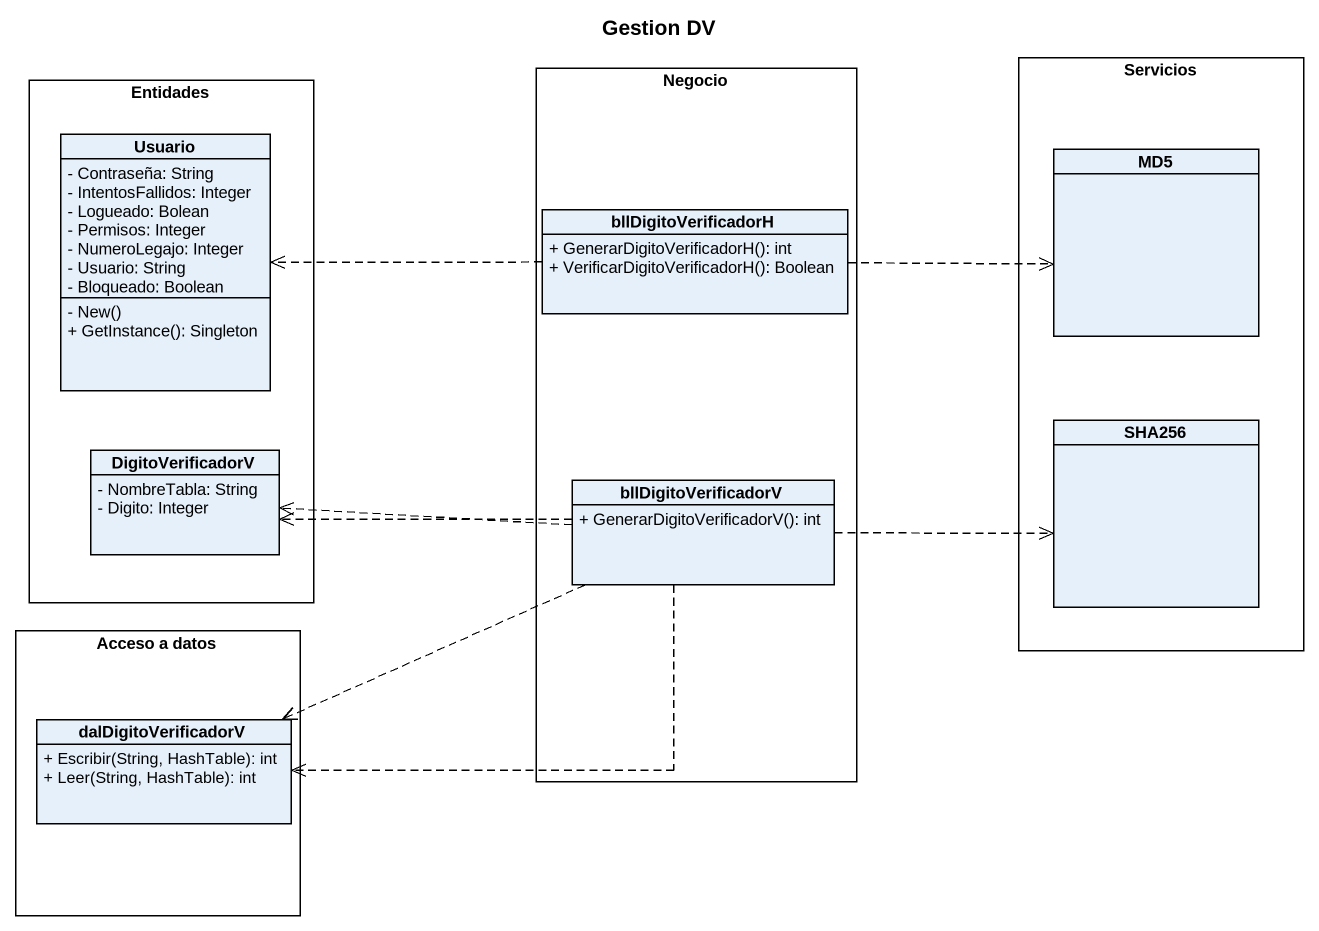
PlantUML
@startuml
title Gestion DV
hide circle
hide empty members
skinparam classAttributeIconSize 0
rectangle Entidades {
  class Usuario {
    - Contraseña: String
    - IntentosFallidos: Integer
    - Logueado: Bolean
    - Permisos: Integer
    - NumeroLegajo: Integer
    - Usuario: String
    - Bloqueado: Boolean
    - New()
    + GetInstance(): Singleton
  }
  class DigitoVerificadorV {
    - NombreTabla: String
    - Digito: Integer
  }
}
rectangle Negocio {
  class bllDigitoVerificadorH {
    + GenerarDigitoVerificadorH(): int
    + VerificarDigitoVerificadorH(): Boolean
  }
  class bllDigitoVerificadorV {
    + GenerarDigitoVerificadorV(): int
  }
}
rectangle Servicios {
  class MD5
  class SHA256
}
rectangle "Acceso a datos" as Acceso_a_datos {
  class dalDigitoVerificadorV {
    + Escribir(String, HashTable): int
    + Leer(String, HashTable): int
  }
}
bllDigitoVerificadorH .left.> Usuario
bllDigitoVerificadorH .right.> MD5
bllDigitoVerificadorV .left.> DigitoVerificadorV
bllDigitoVerificadorV .left.> DigitoVerificadorV
bllDigitoVerificadorV .right.> SHA256
bllDigitoVerificadorV .left.> dalDigitoVerificadorV
bllDigitoVerificadorV .left.> dalDigitoVerificadorV
@enduml
